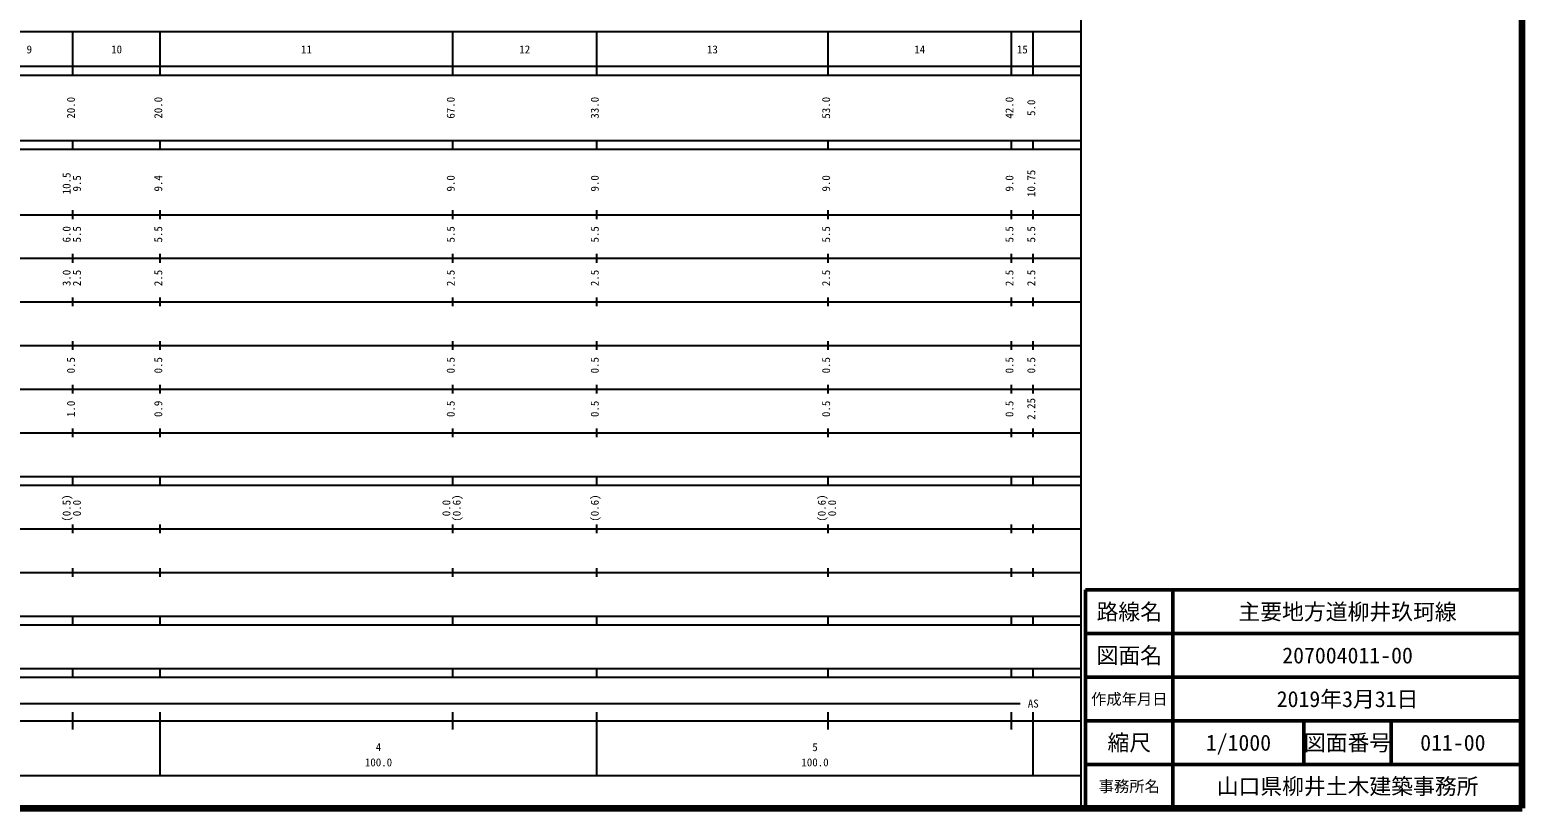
# Model space of a CAD drawing. Units: millimetres on the paper, enlarged 1000 times. Extents: x 40000 to 680000, y 20000 to 380000.
# Drawn here: x 338123 to 680000, y 20000 to 198357 of the extents above; entities that cross this region are included whole.
import ezdxf
from ezdxf.enums import TextEntityAlignment as Align

# ---------------------------------------------------------------- set-up
doc = ezdxf.new("R2010")
doc.units = ezdxf.units.MM
doc.header["$LTSCALE"] = 1000
for name, color, linetype, lineweight in [('M-TTL', 2, 'Continuous', 140), ('M-TTL-BAND', 7, 'Continuous', 25), ('M-TTL-FRAM', 2, 'Continuous', 50), ('M-TTL-LINE', 7, 'Continuous', 50)]:
    doc.layers.add(name, color=color, linetype=linetype, lineweight=lineweight)
doc.layers.add('M-TTL-TXT', color=7, linetype='Continuous')
doc.styles.add('ＭＳ ゴシック', font='')
doc.styles.get('ＭＳ ゴシック').set_extended_font_data('MS Gothic')

msp = doc.modelspace()

# ---------------------------------------------------------------- linework, layer by layer
at = {"layer": 'M-TTL'}
for p, q in [((680000, 20000), (680000, 380000)), ((40000, 20000), (680000, 20000))]:
    msp.add_line(p, q, dxfattribs=at)
at = {"layer": 'M-TTL-BAND'}
for p, q in [((579000, 20000), (579000, 370000)), ((68000, 198000), (579000, 198000)), ((348000, 188000), (348000, 198000)), ((368000, 188000), (368000, 198000)), ((368000, 188000), (368000, 198000)), ((435000, 188000), (435000, 198000)), ((468000, 188000), (468000, 198000)), ((468000, 188000), (468000, 198000)), ((521000, 188000), (521000, 198000)), ((563000, 188000), (563000, 198000)), ((568000, 188000), (568000, 198000)), ((568000, 188000), (568000, 198000)), ((40000, 190000), (579000, 190000)), ((40000, 188000), (579000, 188000)), ((40000, 173000), (579000, 173000)), ((40000, 171000), (579000, 171000)), ((348000, 171000), (348000, 173000)), ((368000, 171000), (368000, 173000)), ((368000, 171000), (368000, 173000)), ((435000, 171000), (435000, 173000)), ((468000, 171000), (468000, 173000)), ((468000, 171000), (468000, 173000)), ((521000, 171000), (521000, 173000)), ((563000, 171000), (563000, 173000)), ((568000, 171000), (568000, 173000)), ((568000, 171000), (568000, 173000)), ((40000, 156000), (579000, 156000)), ((348000, 155000), (348000, 157000)), ((368000, 155000), (368000, 157000)), ((368000, 155000), (368000, 157000)), ((435000, 155000), (435000, 157000)), ((468000, 155000), (468000, 157000)), ((468000, 155000), (468000, 157000)), ((521000, 155000), (521000, 157000)), ((563000, 155000), (563000, 157000)), ((568000, 155000), (568000, 157000)), ((568000, 155000), (568000, 157000)), ((46000, 146000), (579000, 146000)), ((348000, 145000), (348000, 147000)), ((368000, 145000), (368000, 147000)), ((368000, 145000), (368000, 147000)), ((435000, 145000), (435000, 147000)), ((468000, 145000), (468000, 147000)), ((468000, 145000), (468000, 147000)), ((521000, 145000), (521000, 147000)), ((563000, 145000), (563000, 147000)), ((568000, 145000), (568000, 147000)), ((568000, 145000), (568000, 147000)), ((348000, 135000), (348000, 137000)), ((368000, 135000), (368000, 137000)), ((368000, 135000), (368000, 137000)), ((435000, 135000), (435000, 137000)), ((468000, 135000), (468000, 137000)), ((468000, 135000), (468000, 137000)), ((521000, 135000), (521000, 137000)), ((563000, 135000), (563000, 137000)), ((568000, 135000), (568000, 137000)), ((568000, 135000), (568000, 137000)), ((52000, 136000), (579000, 136000)), ((348000, 125000), (348000, 127000)), ((368000, 125000), (368000, 127000)), ((368000, 125000), (368000, 127000)), ((435000, 125000), (435000, 127000)), ((468000, 125000), (468000, 127000)), ((468000, 125000), (468000, 127000)), ((521000, 125000), (521000, 127000)), ((563000, 125000), (563000, 127000)), ((568000, 125000), (568000, 127000)), ((568000, 125000), (568000, 127000)), ((46000, 126000), (579000, 126000)), ((348000, 115000), (348000, 117000)), ((368000, 115000), (368000, 117000)), ((368000, 115000), (368000, 117000)), ((435000, 115000), (435000, 117000)), ((468000, 115000), (468000, 117000)), ((468000, 115000), (468000, 117000)), ((521000, 115000), (521000, 117000)), ((563000, 115000), (563000, 117000)), ((568000, 115000), (568000, 117000)), ((568000, 115000), (568000, 117000)), ((52000, 116000), (579000, 116000)), ((46000, 106000), (579000, 106000)), ((348000, 105000), (348000, 107000)), ((368000, 105000), (368000, 107000)), ((368000, 105000), (368000, 107000)), ((435000, 105000), (435000, 107000)), ((468000, 105000), (468000, 107000)), ((468000, 105000), (468000, 107000)), ((521000, 105000), (521000, 107000)), ((563000, 105000), (563000, 107000)), ((568000, 105000), (568000, 107000)), ((568000, 105000), (568000, 107000)), ((40000, 96000), (579000, 96000)), ((348000, 94000), (348000, 96000)), ((368000, 94000), (368000, 96000)), ((368000, 94000), (368000, 96000)), ((435000, 94000), (435000, 96000)), ((468000, 94000), (468000, 96000)), ((468000, 94000), (468000, 96000)), ((521000, 94000), (521000, 96000)), ((563000, 94000), (563000, 96000)), ((568000, 94000), (568000, 96000)), ((568000, 94000), (568000, 96000)), ((40000, 94000), (579000, 94000)), ((49000, 84000), (579000, 84000)), ((348000, 83000), (348000, 85000)), ((368000, 83000), (368000, 85000)), ((368000, 83000), (368000, 85000)), ((435000, 83000), (435000, 85000)), ((468000, 83000), (468000, 85000)), ((468000, 83000), (468000, 85000)), ((521000, 83000), (521000, 85000)), ((563000, 83000), (563000, 85000)), ((568000, 83000), (568000, 85000)), ((568000, 83000), (568000, 85000)), ((40000, 74000), (579000, 74000)), ((348000, 73000), (348000, 75000)), ((368000, 73000), (368000, 75000)), ((368000, 73000), (368000, 75000)), ((435000, 73000), (435000, 75000)), ((468000, 73000), (468000, 75000)), ((468000, 73000), (468000, 75000)), ((521000, 73000), (521000, 75000)), ((563000, 73000), (563000, 75000)), ((568000, 73000), (568000, 75000)), ((568000, 73000), (568000, 75000)), ((40000, 64000), (579000, 64000)), ((40000, 62000), (579000, 62000)), ((348000, 62000), (348000, 64000)), ((368000, 62000), (368000, 64000)), ((368000, 62000), (368000, 64000)), ((435000, 62000), (435000, 64000)), ((468000, 62000), (468000, 64000)), ((468000, 62000), (468000, 64000)), ((521000, 62000), (521000, 64000)), ((563000, 62000), (563000, 64000)), ((568000, 62000), (568000, 64000)), ((568000, 62000), (568000, 64000)), ((40000, 52000), (579000, 52000)), ((348000, 50000), (348000, 52000)), ((368000, 50000), (368000, 52000)), ((368000, 50000), (368000, 52000)), ((435000, 50000), (435000, 52000)), ((468000, 50000), (468000, 52000)), ((468000, 50000), (468000, 52000)), ((521000, 50000), (521000, 52000)), ((563000, 50000), (563000, 52000)), ((568000, 50000), (568000, 52000)), ((568000, 50000), (568000, 52000)), ((40000, 50000), (579000, 50000)), ((71000, 44000), (565000, 44000)), ((348000, 38000), (348000, 42000)), ((368000, 27500), (368000, 42000)), ((368000, 27500), (368000, 42000)), ((435000, 38000), (435000, 42000)), ((468000, 27500), (468000, 42000)), ((468000, 27500), (468000, 42000)), ((521000, 38000), (521000, 42000)), ((563000, 38000), (563000, 42000)), ((568000, 27500), (568000, 42000)), ((568000, 27500), (568000, 42000)), ((40000, 40000), (579000, 40000)), ((68000, 27500), (579000, 27500))]:
    msp.add_line(p, q, dxfattribs=at)
at = {"layer": 'M-TTL-FRAM'}
for p, q in [((680000, 70000), (580000, 70000)), ((580000, 70000), (580000, 20000))]:
    msp.add_line(p, q, dxfattribs=at)
at = {"layer": 'M-TTL-LINE'}
for p, q in [((600000, 70000), (600000, 20000)), ((680000, 60000), (580000, 60000)), ((680000, 50000), (580000, 50000)), ((680000, 40000), (580000, 40000)), ((630000, 40000), (630000, 30000)), ((650000, 40000), (650000, 30000)), ((680000, 30000), (580000, 30000))]:
    msp.add_line(p, q, dxfattribs=at)

# ---------------------------------------------------------------- texts
at = {"layer": 'M-TTL-BAND', "style": 'ＭＳ ゴシック'}
for s, p in [('9', (338000, 192405)), ('10', (358000, 192405)), ('11', (401500, 192405)), ('12', (451500, 192405)), ('13', (494500, 192405)), ('14', (542000, 192405)), ('15', (565500, 192405)), ('AS', (568000, 42500)), ('4', (418000, 32523)), ('5', (518000, 32523)), ('100.0', (418000, 29033)), ('100.0', (518000, 29033))]:
    msp.add_text(s, height=1833, dxfattribs=at).set_placement(p, align=Align.BOTTOM_CENTER)
for s, p in [('20.0', (349000, 180500)), ('20.0', (369000, 180500)), ('67.0', (436000, 180500)), ('33.0', (469000, 180500)), ('53.0', (522000, 180500)), ('42.0', (564000, 180500)), ('5.0', (569000, 180500)), ('10.5', (348000, 163174)), ('9.5', (350370, 163174)), ('9.4', (369000, 163174)), ('9.0', (436000, 163174)), ('9.0', (469000, 163174)), ('9.0', (522000, 163174)), ('9.0', (564000, 163174)), ('10.75', (569000, 163174)), ('6.0', (348000, 151500)), ('5.5', (350370, 151500)), ('5.5', (369000, 151500)), ('5.5', (436000, 151500)), ('5.5', (469000, 151500)), ('5.5', (522000, 151500)), ('5.5', (564000, 151500)), ('5.5', (569000, 151500)), ('3.0', (348000, 141500)), ('2.5', (350370, 141500)), ('2.5', (369000, 141500)), ('2.5', (436000, 141500)), ('2.5', (469000, 141500)), ('2.5', (522000, 141500)), ('2.5', (564000, 141500)), ('2.5', (569000, 141500)), ('0.5', (349000, 121500)), ('0.5', (369000, 121500)), ('0.5', (436000, 121500)), ('0.5', (469000, 121500)), ('0.5', (522000, 121500)), ('0.5', (564000, 121500)), ('0.5', (569000, 121500)), ('1.0', (349000, 111500)), ('0.9', (369000, 111500)), ('0.5', (436000, 111500)), ('0.5', (469000, 111500)), ('0.5', (522000, 111500)), ('0.5', (564000, 111500)), ('2.25', (569000, 111500)), ('(0.5)', (348000, 88764)), ('0.0', (350370, 88764)), ('0.0', (435000, 88764)), ('(0.6)', (437370, 88764)), ('(0.6)', (469000, 88764)), ('(0.6)', (521000, 88764)), ('0.0', (523370, 88764))]:
    msp.add_text(s, height=1833, rotation=90, dxfattribs=at).set_placement(p, align=Align.BOTTOM_CENTER)
at = {"layer": 'M-TTL-TXT', "style": 'ＭＳ ゴシック'}
for s, height, p in [('路線名', 3666, (590000, 65000)), ('路線名', 3666, (590000, 65000)), ('主要地方道柳井玖珂線', 3666, (640000, 65000)), ('図面名', 3666, (590000, 55000)), ('図面名', 3666, (590000, 55000)), ('207004011-00', 3666, (640000, 55000)), ('作成年月日', 2566, (590000, 45000)), ('作成年月日', 2566, (590000, 45000)), ('2019年3月31日', 3666, (640000, 45000)), ('縮尺', 3666, (590000, 35000)), ('縮尺', 3666, (590000, 35000)), ('1/1000', 3666, (615000, 35000)), ('図面番号', 3666, (640000, 35000)), ('図面番号', 3666, (640000, 35000)), ('011-00', 3666, (664125, 35000)), ('山口県柳井土木建築事務所', 3666, (640000, 25000)), ('事務所名', 2566, (590000, 25000)), ('事務所名', 2566, (590000, 25000))]:
    msp.add_text(s, height=height, dxfattribs=at).set_placement(p, align=Align.MIDDLE_CENTER)

doc.saveas('drawing.dxf')
